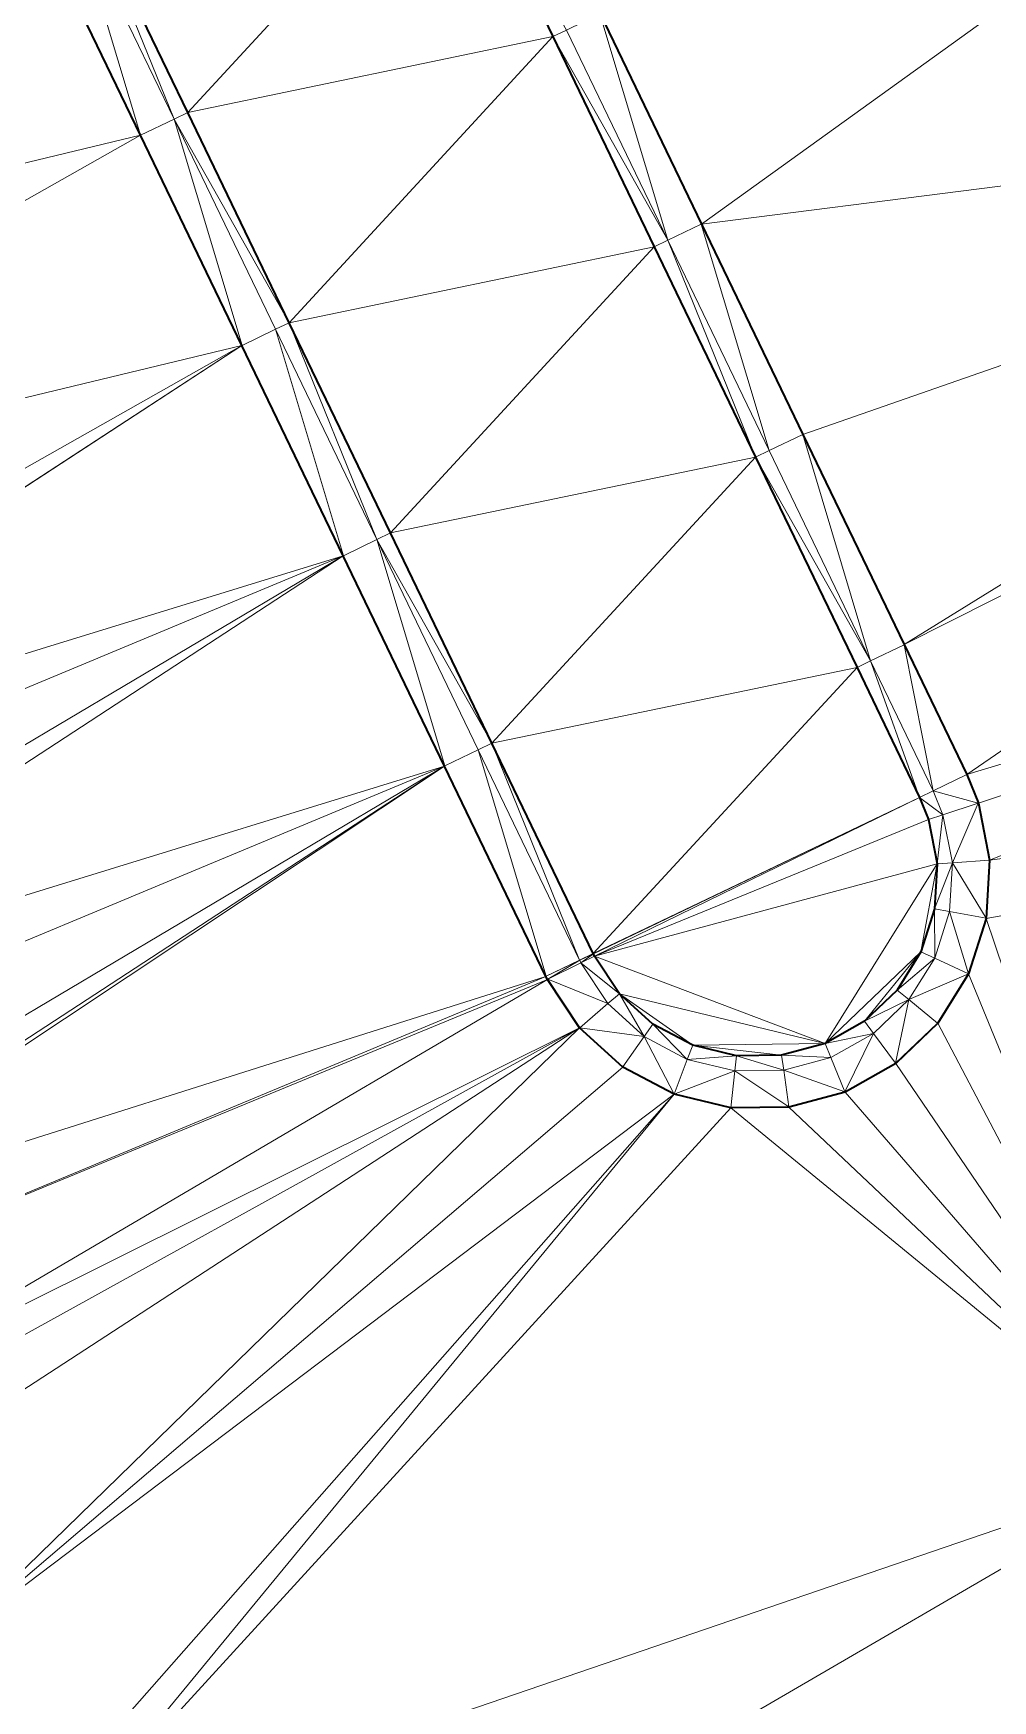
# Model space of a CAD drawing. Header units: metres. Extents: x 246428 to 246884, y 7418966 to 7419490.
# Drawn here: x 246608.32 to 246612.43, y 7419397.02 to 7419404.16 of the extents above; entities that cross this region are included whole.
import ezdxf

# ---------------------------------------------------------------- set-up
doc = ezdxf.new("R2010")
doc.units = ezdxf.units.M
doc.linetypes.add('blank name', pattern=[0])
doc.layers.add('_12D_UNMAPPED', color=7, linetype='Continuous')
for name, color, linetype, lineweight, true_color in [('KERB_BACK', 7, 'Continuous', 35, 0x5fd2ff), ('KERB_LINE', 7, 'Continuous', 18, 0xb9b9b9), ('KERB_LIP', 7, 'Continuous', 35, 0x5fd2ff), ('KERB_TOP', 7, 'Continuous', 18, 0xb9b9b9)]:
    doc.layers.add(name, color=color, linetype=linetype, lineweight=lineweight, true_color=true_color)

msp = doc.modelspace()

# ---------------------------------------------------------------- linework, layer by layer
at = {"layer": '_12D_UNMAPPED', "color": 3, "linetype": 'blank name', "lineweight": 0}
for points in [[(246522.2167, 7419399.8155, 31.4782), (246641.9327, 7419447.0129, 33.7632), (246641.9326, 7419447.0128, 33.7632)], [(246611.1832, 7419403.3442, 33.4742), (246610.7488, 7419404.2449, 33.4529), (246614.9323, 7419406.0425, 33.5971)], [(246615.9415, 7419403.9497, 33.6331), (246611.1832, 7419403.3442, 33.4742), (246614.9323, 7419406.0425, 33.5971)], [(246608.3448, 7419404.6253, 33.3532), (246604.8132, 7419403.7741, 33.2334), (246607.9104, 7419405.526, 33.3263)], [(246608.9819, 7419403.8224, 33.5301), (246608.5475, 7419404.7231, 33.5032), (246610.1117, 7419405.0479, 33.573)], [(246608.9819, 7419403.8224, 33.5301), (246610.1117, 7419405.0479, 33.573), (246610.5461, 7419404.1472, 33.6029)], [(246610.1117, 7419405.0479, 33.573), (246610.6047, 7419404.1754, 33.6029), (246610.5461, 7419404.1472, 33.6029)], [(246608.7801, 7419403.725, 33.4301), (246608.3457, 7419404.6257, 33.4032), (246608.4889, 7419404.6948, 33.5032)], [(246608.9234, 7419403.7941, 33.5301), (246608.4889, 7419404.6948, 33.5032), (246608.5475, 7419404.7231, 33.5032)], [(246608.9234, 7419403.7941, 33.5301), (246608.7801, 7419403.725, 33.4301), (246608.4889, 7419404.6948, 33.5032)], [(246608.9819, 7419403.8224, 33.5301), (246608.9234, 7419403.7941, 33.5301), (246608.5475, 7419404.7231, 33.5032)], [(246605.2475, 7419402.8734, 33.257), (246604.8132, 7419403.7741, 33.2334), (246608.3448, 7419404.6253, 33.3532)], [(246608.7792, 7419403.7246, 33.3801), (246605.2475, 7419402.8734, 33.257), (246608.3448, 7419404.6253, 33.3532)], [(246608.7801, 7419403.725, 33.4301), (246608.3448, 7419404.6253, 33.3532), (246608.3457, 7419404.6257, 33.4032)], [(246608.7792, 7419403.7246, 33.3801), (246608.3448, 7419404.6253, 33.3532), (246608.7801, 7419403.725, 33.4301)], [(246610.6047, 7419404.1754, 33.6029), (246611.0391, 7419403.2747, 33.6242), (246610.5461, 7419404.1472, 33.6029)], [(246610.6047, 7419404.1754, 33.6029), (246610.7479, 7419404.2445, 33.5029), (246611.0391, 7419403.2747, 33.6242)], [(246610.7479, 7419404.2445, 33.5029), (246610.7488, 7419404.2449, 33.4529), (246611.1823, 7419403.3438, 33.5242)], [(246610.7479, 7419404.2445, 33.5029), (246611.1823, 7419403.3438, 33.5242), (246611.0391, 7419403.2747, 33.6242)], [(246610.7488, 7419404.2449, 33.4529), (246611.1832, 7419403.3442, 33.4742), (246611.1823, 7419403.3438, 33.5242)], [(246609.4163, 7419402.9217, 33.5571), (246608.9819, 7419403.8224, 33.5301), (246610.5461, 7419404.1472, 33.6029)], [(246609.4163, 7419402.9217, 33.5571), (246610.5461, 7419404.1472, 33.6029), (246610.9806, 7419403.2465, 33.6242)], [(246610.5461, 7419404.1472, 33.6029), (246611.0391, 7419403.2747, 33.6242), (246610.9806, 7419403.2465, 33.6242)], [(246611.6177, 7419402.4435, 33.4897), (246611.1832, 7419403.3442, 33.4742), (246615.9415, 7419403.9497, 33.6331)], [(246612.0521, 7419401.5428, 33.4971), (246611.6177, 7419402.4435, 33.4897), (246615.9415, 7419403.9497, 33.6331)], [(246612.0521, 7419401.5428, 33.4971), (246615.9415, 7419403.9497, 33.6331), (246615.9416, 7419403.9496, 33.6331)], [(246612.0521, 7419401.5428, 33.4971), (246615.9416, 7419403.9496, 33.6331), (246616.1153, 7419403.5893, 33.6372)], [(246609.4163, 7419402.9217, 33.5571), (246608.9234, 7419403.7941, 33.5301), (246608.9819, 7419403.8224, 33.5301)], [(246609.2146, 7419402.8243, 33.4571), (246608.7801, 7419403.725, 33.4301), (246608.9234, 7419403.7941, 33.5301)], [(246609.3578, 7419402.8934, 33.5571), (246608.9234, 7419403.7941, 33.5301), (246609.4163, 7419402.9217, 33.5571)], [(246609.3578, 7419402.8934, 33.5571), (246609.2146, 7419402.8243, 33.4571), (246608.9234, 7419403.7941, 33.5301)], [(246605.6819, 7419401.9726, 33.2806), (246605.2475, 7419402.8734, 33.257), (246608.7792, 7419403.7246, 33.3801)], [(246609.2137, 7419402.8239, 33.4071), (246605.6819, 7419401.9726, 33.2806), (246608.7792, 7419403.7246, 33.3801)], [(246609.2146, 7419402.8243, 33.4571), (246608.7792, 7419403.7246, 33.3801), (246608.7801, 7419403.725, 33.4301)], [(246609.2137, 7419402.8239, 33.4071), (246608.7792, 7419403.7246, 33.3801), (246609.2146, 7419402.8243, 33.4571)], [(246612.3206, 7419400.9863, 33.5014), (246612.0521, 7419401.5428, 33.4971), (246616.1153, 7419403.5893, 33.6372)], [(246612.3206, 7419400.9863, 33.5014), (246616.1153, 7419403.5893, 33.6372), (246616.7285, 7419402.3179, 33.6476)], [(246611.0391, 7419403.2747, 33.6242), (246611.1823, 7419403.3438, 33.5242), (246611.4736, 7419402.374, 33.6397)], [(246611.1823, 7419403.3438, 33.5242), (246611.1832, 7419403.3442, 33.4742), (246611.6168, 7419402.4431, 33.5397)], [(246611.1823, 7419403.3438, 33.5242), (246611.6168, 7419402.4431, 33.5397), (246611.4736, 7419402.374, 33.6397)], [(246611.1832, 7419403.3442, 33.4742), (246611.6177, 7419402.4435, 33.4897), (246611.6168, 7419402.4431, 33.5397)], [(246609.8508, 7419402.021, 33.5744), (246609.4163, 7419402.9217, 33.5571), (246610.9806, 7419403.2465, 33.6242)], [(246609.8508, 7419402.021, 33.5744), (246610.9806, 7419403.2465, 33.6242), (246611.415, 7419402.3458, 33.6397)], [(246610.9806, 7419403.2465, 33.6242), (246611.0391, 7419403.2747, 33.6242), (246611.415, 7419402.3458, 33.6397)], [(246611.0391, 7419403.2747, 33.6242), (246611.4736, 7419402.374, 33.6397), (246611.415, 7419402.3458, 33.6397)], [(246609.649, 7419401.9236, 33.4744), (246609.2146, 7419402.8243, 33.4571), (246609.3578, 7419402.8934, 33.5571)], [(246609.7922, 7419401.9927, 33.5744), (246609.3578, 7419402.8934, 33.5571), (246609.4163, 7419402.9217, 33.5571)], [(246609.7922, 7419401.9927, 33.5744), (246609.649, 7419401.9236, 33.4744), (246609.3578, 7419402.8934, 33.5571)], [(246609.8508, 7419402.021, 33.5744), (246609.7922, 7419401.9927, 33.5744), (246609.4163, 7419402.9217, 33.5571)], [(246606.1163, 7419401.0719, 33.3042), (246605.6819, 7419401.9726, 33.2806), (246609.2137, 7419402.8239, 33.4071)], [(246606.2141, 7419400.8691, 33.3095), (246606.1163, 7419401.0719, 33.3042), (246609.2137, 7419402.8239, 33.4071)], [(246606.2142, 7419400.8689, 33.3106), (246606.2141, 7419400.869, 33.3095), (246609.2137, 7419402.8239, 33.4071)], [(246606.2141, 7419400.869, 33.3095), (246606.2141, 7419400.8691, 33.3095), (246609.2137, 7419402.8239, 33.4071)], [(246606.2153, 7419400.8666, 33.3106), (246606.2142, 7419400.8689, 33.3106), (246609.2137, 7419402.8239, 33.4071)], [(246609.6481, 7419401.9232, 33.4244), (246606.2153, 7419400.8666, 33.3106), (246609.2137, 7419402.8239, 33.4071)], [(246609.649, 7419401.9236, 33.4744), (246609.2137, 7419402.8239, 33.4071), (246609.2146, 7419402.8243, 33.4571)], [(246609.6481, 7419401.9232, 33.4244), (246609.2137, 7419402.8239, 33.4071), (246609.649, 7419401.9236, 33.4744)], [(246611.4736, 7419402.374, 33.6397), (246611.6168, 7419402.4431, 33.5397), (246611.908, 7419401.4733, 33.6471)], [(246611.6168, 7419402.4431, 33.5397), (246611.6177, 7419402.4435, 33.4897), (246612.0512, 7419401.5424, 33.5471)], [(246611.6168, 7419402.4431, 33.5397), (246612.0512, 7419401.5424, 33.5471), (246611.908, 7419401.4733, 33.6471)], [(246611.6177, 7419402.4435, 33.4897), (246612.0521, 7419401.5428, 33.4971), (246612.0512, 7419401.5424, 33.5471)], [(246610.2852, 7419401.1202, 33.5831), (246609.8508, 7419402.021, 33.5744), (246611.415, 7419402.3458, 33.6397)], [(246610.2852, 7419401.1202, 33.5831), (246611.415, 7419402.3458, 33.6397), (246611.8495, 7419401.4451, 33.6471)], [(246611.4736, 7419402.374, 33.6397), (246611.908, 7419401.4733, 33.6471), (246611.415, 7419402.3458, 33.6397)], [(246611.415, 7419402.3458, 33.6397), (246611.908, 7419401.4733, 33.6471), (246611.8495, 7419401.4451, 33.6471)], [(246612.3699, 7419400.8639, 33.5016), (246612.3206, 7419400.9863, 33.5014), (246616.7285, 7419402.3179, 33.6476)], [(246612.4176, 7419400.6191, 33.502), (246612.3699, 7419400.8639, 33.5016), (246616.7285, 7419402.3179, 33.6476)], [(246612.4176, 7419400.6191, 33.502), (246616.7285, 7419402.3179, 33.6476), (246617.2447, 7419401.2475, 33.6536)], [(246610.0835, 7419401.0229, 33.4831), (246609.649, 7419401.9236, 33.4744), (246609.7922, 7419401.9927, 33.5744)], [(246610.2852, 7419401.1202, 33.5831), (246609.7922, 7419401.9927, 33.5744), (246609.8508, 7419402.021, 33.5744)], [(246610.2267, 7419401.092, 33.5831), (246609.7922, 7419401.9927, 33.5744), (246610.2852, 7419401.1202, 33.5831)], [(246610.2267, 7419401.092, 33.5831), (246610.0835, 7419401.0229, 33.4831), (246609.7922, 7419401.9927, 33.5744)], [(246606.3658, 7419400.5545, 33.3159), (246606.2153, 7419400.8666, 33.3106), (246609.6481, 7419401.9232, 33.4244)], [(246606.583, 7419400.1041, 33.3229), (246606.3658, 7419400.5545, 33.3159), (246609.6481, 7419401.9232, 33.4244)], [(246606.6496, 7419399.9659, 33.3247), (246606.583, 7419400.1041, 33.3229), (246609.6481, 7419401.9232, 33.4244)], [(246610.0826, 7419401.0225, 33.4331), (246606.6496, 7419399.9659, 33.3247), (246609.6481, 7419401.9232, 33.4244)], [(246610.0835, 7419401.0229, 33.4831), (246609.6481, 7419401.9232, 33.4244), (246609.649, 7419401.9236, 33.4744)], [(246610.0826, 7419401.0225, 33.4331), (246609.6481, 7419401.9232, 33.4244), (246610.0835, 7419401.0229, 33.4831)], [(246611.908, 7419401.4733, 33.6471), (246612.0512, 7419401.5424, 33.5471), (246612.1765, 7419400.9167, 33.6514)], [(246612.0512, 7419401.5424, 33.5471), (246612.0521, 7419401.5428, 33.4971), (246612.3197, 7419400.9858, 33.5514)], [(246612.0512, 7419401.5424, 33.5471), (246612.3197, 7419400.9858, 33.5514), (246612.1765, 7419400.9167, 33.6514)], [(246612.0521, 7419401.5428, 33.4971), (246612.3206, 7419400.9863, 33.5014), (246612.3197, 7419400.9858, 33.5514)], [(246611.8495, 7419401.4451, 33.6471), (246611.908, 7419401.4733, 33.6471), (246612.1179, 7419400.8885, 33.6514)], [(246611.908, 7419401.4733, 33.6471), (246612.1765, 7419400.9167, 33.6514), (246612.1179, 7419400.8885, 33.6514)], [(246610.7197, 7419400.2195, 33.5902), (246610.2852, 7419401.1202, 33.5831), (246611.8495, 7419401.4451, 33.6471)], [(246610.7197, 7419400.2195, 33.5902), (246611.8495, 7419401.4451, 33.6471), (246612.1179, 7419400.8885, 33.6514)], [(246612.4032, 7419400.3702, 33.499), (246612.4176, 7419400.6191, 33.502), (246617.2447, 7419401.2475, 33.6536)], [(246612.4032, 7419400.3702, 33.499), (246617.2447, 7419401.2475, 33.6536), (246617.2447, 7419401.2474, 33.6536)], [(246612.4032, 7419400.3702, 33.499), (246617.2447, 7419401.2474, 33.6536), (246613.1995, 7419398.0099, 33.5079)], [(246610.6611, 7419400.1913, 33.5902), (246610.2267, 7419401.092, 33.5831), (246610.2852, 7419401.1202, 33.5831)], [(246610.7197, 7419400.2195, 33.5902), (246610.6611, 7419400.1913, 33.5902), (246610.2852, 7419401.1202, 33.5831)], [(246610.5179, 7419400.1222, 33.4902), (246610.0835, 7419401.0229, 33.4831), (246610.2267, 7419401.092, 33.5831)], [(246610.6611, 7419400.1913, 33.5902), (246610.5179, 7419400.1222, 33.4902), (246610.2267, 7419401.092, 33.5831)], [(246606.8002, 7419399.6538, 33.329), (246606.6496, 7419399.9659, 33.3247), (246610.0826, 7419401.0225, 33.4331)], [(246607.0174, 7419399.2034, 33.3342), (246606.8002, 7419399.6538, 33.329), (246610.0826, 7419401.0225, 33.4331)], [(246607.084, 7419399.0652, 33.3357), (246607.0174, 7419399.2034, 33.3342), (246610.0826, 7419401.0225, 33.4331)], [(246607.0967, 7419399.039, 33.3359), (246607.084, 7419399.0652, 33.3357), (246610.0826, 7419401.0225, 33.4331)], [(246610.517, 7419400.1218, 33.4402), (246607.0967, 7419399.039, 33.3359), (246610.0826, 7419401.0225, 33.4331)], [(246610.5179, 7419400.1222, 33.4902), (246610.0826, 7419401.0225, 33.4331), (246610.0835, 7419401.0229, 33.4831)], [(246610.517, 7419400.1218, 33.4402), (246610.0826, 7419401.0225, 33.4331), (246610.5179, 7419400.1222, 33.4902)], [(246612.3197, 7419400.9858, 33.5514), (246612.369, 7419400.8636, 33.5516), (246612.1765, 7419400.9167, 33.6514)], [(246612.3206, 7419400.9863, 33.5014), (246612.3699, 7419400.8639, 33.5016), (246612.3197, 7419400.9858, 33.5514)], [(246612.3197, 7419400.9858, 33.5514), (246612.3699, 7419400.8639, 33.5016), (246612.369, 7419400.8636, 33.5516)], [(246612.1765, 7419400.9167, 33.6514), (246612.2179, 7419400.8139, 33.6516), (246612.1179, 7419400.8885, 33.6514)], [(246612.1765, 7419400.9167, 33.6514), (246612.369, 7419400.8636, 33.5516), (246612.2179, 7419400.8139, 33.6516)], [(246610.7197, 7419400.2195, 33.5902), (246612.1179, 7419400.8885, 33.6514), (246610.7201, 7419400.2185, 33.5903)], [(246612.1179, 7419400.8885, 33.6514), (246610.725, 7419400.2084, 33.5905), (246610.7201, 7419400.2185, 33.5903)], [(246612.1179, 7419400.8885, 33.6514), (246612.1562, 7419400.7937, 33.6516), (246610.725, 7419400.2084, 33.5905)], [(246612.1179, 7419400.8885, 33.6514), (246612.2179, 7419400.8139, 33.6516), (246612.1562, 7419400.7937, 33.6516)], [(246612.2179, 7419400.8139, 33.6516), (246612.369, 7419400.8636, 33.5516), (246612.258, 7419400.6083, 33.652)], [(246612.369, 7419400.8636, 33.5516), (246612.4166, 7419400.619, 33.552), (246612.258, 7419400.6083, 33.652)], [(246612.369, 7419400.8636, 33.5516), (246612.3699, 7419400.8639, 33.5016), (246612.4166, 7419400.619, 33.552)], [(246612.3699, 7419400.8639, 33.5016), (246612.4176, 7419400.6191, 33.502), (246612.4166, 7419400.619, 33.552)], [(246612.1562, 7419400.7937, 33.6516), (246612.1931, 7419400.604, 33.652), (246610.725, 7419400.2084, 33.5905)], [(246612.1562, 7419400.7937, 33.6516), (246612.2179, 7419400.8139, 33.6516), (246612.1931, 7419400.604, 33.652)], [(246612.2179, 7419400.8139, 33.6516), (246612.258, 7419400.6083, 33.652), (246612.1931, 7419400.604, 33.652)], [(246612.1931, 7419400.604, 33.652), (246611.7132, 7419399.8344, 33.6263), (246610.725, 7419400.2084, 33.5905)], [(246612.1931, 7419400.604, 33.652), (246612.1235, 7419400.2269, 33.6461), (246611.7132, 7419399.8344, 33.6263)], [(246612.1931, 7419400.604, 33.652), (246612.182, 7419400.411, 33.649), (246612.1235, 7419400.2269, 33.6461)], [(246612.1931, 7419400.604, 33.652), (246612.258, 7419400.6083, 33.652), (246612.182, 7419400.411, 33.649)], [(246612.258, 7419400.6083, 33.652), (246612.2459, 7419400.3992, 33.649), (246612.182, 7419400.411, 33.649)], [(246612.258, 7419400.6083, 33.652), (246612.4023, 7419400.3704, 33.549), (246612.2459, 7419400.3992, 33.649)], [(246612.4166, 7419400.619, 33.552), (246612.4023, 7419400.3704, 33.549), (246612.258, 7419400.6083, 33.652)], [(246612.4166, 7419400.619, 33.552), (246612.4032, 7419400.3702, 33.499), (246612.4023, 7419400.3704, 33.549)], [(246612.4176, 7419400.6191, 33.502), (246612.4032, 7419400.3702, 33.499), (246612.4166, 7419400.619, 33.552)], [(246612.182, 7419400.411, 33.649), (246612.1825, 7419400.1996, 33.6461), (246612.1235, 7419400.2269, 33.6461)], [(246612.2459, 7419400.3992, 33.649), (246612.1825, 7419400.1996, 33.6461), (246612.182, 7419400.411, 33.649)], [(246612.2459, 7419400.3992, 33.649), (246612.3268, 7419400.133, 33.5461), (246612.1825, 7419400.1996, 33.6461)], [(246612.4023, 7419400.3704, 33.549), (246612.3268, 7419400.133, 33.5461), (246612.2459, 7419400.3992, 33.649)], [(246612.4023, 7419400.3704, 33.549), (246612.3277, 7419400.1325, 33.4961), (246612.3268, 7419400.133, 33.5461)], [(246612.4032, 7419400.3702, 33.499), (246612.3277, 7419400.1325, 33.4961), (246612.4023, 7419400.3704, 33.549)], [(246612.3277, 7419400.1325, 33.4961), (246612.4032, 7419400.3702, 33.499), (246613.1995, 7419398.0099, 33.5079)], [(246610.5179, 7419400.1222, 33.4902), (246610.6611, 7419400.1913, 33.5902), (246610.6615, 7419400.1906, 33.5903)], [(246610.6615, 7419400.1905, 33.5903), (246610.5179, 7419400.1221, 33.4903), (246610.6615, 7419400.1906, 33.5903)], [(246610.5179, 7419400.1221, 33.4903), (246610.5179, 7419400.1222, 33.4903), (246610.6615, 7419400.1906, 33.5903)], [(246610.5179, 7419400.1222, 33.4903), (246610.5179, 7419400.1222, 33.4902), (246610.6615, 7419400.1906, 33.5903)], [(246610.5242, 7419400.1092, 33.4905), (246610.5179, 7419400.1221, 33.4903), (246610.6615, 7419400.1905, 33.5903)], [(246610.6668, 7419400.1796, 33.5905), (246610.5242, 7419400.1092, 33.4905), (246610.6615, 7419400.1905, 33.5903)], [(246610.7823, 7419400.0049, 33.5933), (246610.5242, 7419400.1092, 33.4905), (246610.6668, 7419400.1796, 33.5905)], [(246610.6611, 7419400.1913, 33.5902), (246610.7197, 7419400.2195, 33.5902), (246610.7201, 7419400.2185, 33.5903)], [(246610.6615, 7419400.1906, 33.5903), (246610.6611, 7419400.1913, 33.5902), (246610.7201, 7419400.2185, 33.5903)], [(246610.7202, 7419400.2185, 33.5903), (246610.6615, 7419400.1905, 33.5903), (246610.7201, 7419400.2185, 33.5903)], [(246610.6615, 7419400.1905, 33.5903), (246610.6615, 7419400.1906, 33.5903), (246610.7201, 7419400.2185, 33.5903)], [(246610.6668, 7419400.1796, 33.5905), (246610.6615, 7419400.1905, 33.5903), (246610.7202, 7419400.2185, 33.5903)], [(246610.725, 7419400.2084, 33.5905), (246610.6668, 7419400.1796, 33.5905), (246610.7202, 7419400.2185, 33.5903)], [(246610.8316, 7419400.0472, 33.5933), (246610.6668, 7419400.1796, 33.5905), (246610.725, 7419400.2084, 33.5905)], [(246610.7823, 7419400.0049, 33.5933), (246610.6668, 7419400.1796, 33.5905), (246610.8316, 7419400.0472, 33.5933)], [(246610.725, 7419400.2084, 33.5905), (246610.7202, 7419400.2185, 33.5903), (246610.7201, 7419400.2185, 33.5903)], [(246611.7132, 7419399.8344, 33.6263), (246610.8316, 7419400.0472, 33.5933), (246610.725, 7419400.2084, 33.5905)], [(246612.1235, 7419400.2269, 33.6461), (246611.8816, 7419399.9293, 33.6339), (246611.7132, 7419399.8344, 33.6263)], [(246612.1235, 7419400.2269, 33.6461), (246612.0212, 7419400.0629, 33.64), (246611.8816, 7419399.9293, 33.6339)], [(246612.1235, 7419400.2269, 33.6461), (246612.1825, 7419400.1996, 33.6461), (246612.0212, 7419400.0629, 33.64)], [(246612.1825, 7419400.1996, 33.6461), (246612.0716, 7419400.0219, 33.64), (246612.0212, 7419400.0629, 33.64)], [(246612.1825, 7419400.1996, 33.6461), (246612.3268, 7419400.133, 33.5461), (246612.0716, 7419400.0219, 33.64)], [(246607.2345, 7419398.753, 33.3387), (246607.0967, 7419399.039, 33.3359), (246610.517, 7419400.1218, 33.4402)], [(246607.2345, 7419398.753, 33.3387), (246610.517, 7419400.1218, 33.4402), (246610.517, 7419400.1217, 33.4403)], [(246610.5233, 7419400.1087, 33.4405), (246607.2345, 7419398.753, 33.3387), (246610.517, 7419400.1217, 33.4403)], [(246607.4517, 7419398.3027, 33.3423), (246607.2345, 7419398.753, 33.3387), (246610.5233, 7419400.1087, 33.4405)], [(246610.6608, 7419399.9007, 33.4433), (246607.4517, 7419398.3027, 33.3423), (246610.5233, 7419400.1087, 33.4405)], [(246610.5179, 7419400.1221, 33.4903), (246610.517, 7419400.1217, 33.4403), (246610.5179, 7419400.1222, 33.4903)], [(246610.517, 7419400.1217, 33.4403), (246610.517, 7419400.1218, 33.4402), (246610.5179, 7419400.1222, 33.4903)], [(246610.517, 7419400.1218, 33.4402), (246610.5179, 7419400.1222, 33.4902), (246610.5179, 7419400.1222, 33.4903)], [(246610.5242, 7419400.1092, 33.4905), (246610.517, 7419400.1217, 33.4403), (246610.5179, 7419400.1221, 33.4903)], [(246610.5233, 7419400.1087, 33.4405), (246610.517, 7419400.1217, 33.4403), (246610.5242, 7419400.1092, 33.4905)], [(246610.6616, 7419399.9014, 33.4933), (246610.5233, 7419400.1087, 33.4405), (246610.5242, 7419400.1092, 33.4905)], [(246610.6608, 7419399.9007, 33.4433), (246610.5233, 7419400.1087, 33.4405), (246610.6616, 7419399.9014, 33.4933)], [(246610.6616, 7419399.9014, 33.4933), (246610.5242, 7419400.1092, 33.4905), (246610.7823, 7419400.0049, 33.5933)], [(246612.3268, 7419400.133, 33.5461), (246612.195, 7419399.9216, 33.54), (246612.0716, 7419400.0219, 33.64)], [(246612.3268, 7419400.133, 33.5461), (246612.3277, 7419400.1325, 33.4961), (246612.195, 7419399.9216, 33.54)], [(246612.3277, 7419400.1325, 33.4961), (246612.1958, 7419399.921, 33.49), (246612.195, 7419399.9216, 33.54)], [(246612.1958, 7419399.921, 33.49), (246612.3277, 7419400.1325, 33.4961), (246613.1995, 7419398.0099, 33.5079)], [(246610.9374, 7419399.8641, 33.5986), (246610.7823, 7419400.0049, 33.5933), (246610.8316, 7419400.0472, 33.5933)], [(246611.1455, 7419399.827, 33.6039), (246610.9747, 7419399.9174, 33.5986), (246610.8316, 7419400.0472, 33.5933)], [(246611.7132, 7419399.8344, 33.6263), (246611.1455, 7419399.827, 33.6039), (246610.8316, 7419400.0472, 33.5933)], [(246610.9747, 7419399.9174, 33.5986), (246610.9374, 7419399.8641, 33.5986), (246610.8316, 7419400.0472, 33.5933)], [(246612.0212, 7419400.0629, 33.64), (246612.0716, 7419400.0219, 33.64), (246611.8816, 7419399.9293, 33.6339)], [(246610.9374, 7419399.8641, 33.5986), (246610.6616, 7419399.9014, 33.4933), (246610.7823, 7419400.0049, 33.5933)], [(246612.0716, 7419400.0219, 33.64), (246611.9203, 7419399.8771, 33.6339), (246611.8816, 7419399.9293, 33.6339)], [(246612.0716, 7419400.0219, 33.64), (246612.015, 7419399.7494, 33.5339), (246611.9203, 7419399.8771, 33.6339)], [(246612.195, 7419399.9216, 33.54), (246612.015, 7419399.7494, 33.5339), (246612.0716, 7419400.0219, 33.64)], [(246607.5184, 7419398.1644, 33.3431), (246607.4517, 7419398.3027, 33.3423), (246610.6608, 7419399.9007, 33.4433)], [(246607.6311, 7419397.9307, 33.3446), (246607.5184, 7419398.1644, 33.3431), (246610.6608, 7419399.9007, 33.4433)], [(246607.9528, 7419397.2637, 33.3483), (246607.6311, 7419397.9307, 33.3446), (246610.6608, 7419399.9007, 33.4433)], [(246610.8455, 7419399.7332, 33.4486), (246607.9528, 7419397.2637, 33.3483), (246610.6608, 7419399.9007, 33.4433)], [(246610.8455, 7419399.7332, 33.4486), (246610.6608, 7419399.9007, 33.4433), (246610.6616, 7419399.9014, 33.4933)], [(246610.8461, 7419399.734, 33.4986), (246610.8455, 7419399.7332, 33.4486), (246610.6616, 7419399.9014, 33.4933)], [(246610.8461, 7419399.734, 33.4986), (246610.6616, 7419399.9014, 33.4933), (246610.9374, 7419399.8641, 33.5986)], [(246611.1225, 7419399.7662, 33.6039), (246610.9374, 7419399.8641, 33.5986), (246610.9747, 7419399.9174, 33.5986)], [(246611.1455, 7419399.827, 33.6039), (246611.1225, 7419399.7662, 33.6039), (246610.9747, 7419399.9174, 33.5986)], [(246611.8816, 7419399.9293, 33.6339), (246611.9203, 7419399.8771, 33.6339), (246611.7132, 7419399.8344, 33.6263)], [(246612.195, 7419399.9216, 33.54), (246612.0156, 7419399.7486, 33.4839), (246612.015, 7419399.7494, 33.5339)], [(246612.1958, 7419399.921, 33.49), (246612.0156, 7419399.7486, 33.4839), (246612.195, 7419399.9216, 33.54)], [(246612.0156, 7419399.7486, 33.4839), (246612.1958, 7419399.921, 33.49), (246613.1995, 7419398.0099, 33.5079)], [(246611.0662, 7419399.6175, 33.5039), (246610.8461, 7419399.734, 33.4986), (246610.9374, 7419399.8641, 33.5986)], [(246611.1225, 7419399.7662, 33.6039), (246611.0662, 7419399.6175, 33.5039), (246610.9374, 7419399.8641, 33.5986)], [(246611.3334, 7419399.7816, 33.6112), (246611.1225, 7419399.7662, 33.6039), (246611.1455, 7419399.827, 33.6039)], [(246611.7132, 7419399.8344, 33.6263), (246611.5266, 7419399.7842, 33.6186), (246611.1455, 7419399.827, 33.6039)], [(246611.5266, 7419399.7842, 33.6186), (246611.3334, 7419399.7816, 33.6112), (246611.1455, 7419399.827, 33.6039)], [(246611.7132, 7419399.8344, 33.6263), (246611.7378, 7419399.7743, 33.6263), (246611.5266, 7419399.7842, 33.6186)], [(246611.9203, 7419399.8771, 33.6339), (246611.7378, 7419399.7743, 33.6263), (246611.7132, 7419399.8344, 33.6263)], [(246611.9203, 7419399.8771, 33.6339), (246611.798, 7419399.6271, 33.5263), (246611.7378, 7419399.7743, 33.6263)], [(246612.015, 7419399.7494, 33.5339), (246611.798, 7419399.6271, 33.5263), (246611.9203, 7419399.8771, 33.6339)], [(246611.3261, 7419399.717, 33.6112), (246611.0662, 7419399.6175, 33.5039), (246611.1225, 7419399.7662, 33.6039)], [(246611.3261, 7419399.717, 33.6112), (246611.1225, 7419399.7662, 33.6039), (246611.3334, 7419399.7816, 33.6112)], [(246611.5356, 7419399.7198, 33.6186), (246611.3261, 7419399.717, 33.6112), (246611.3334, 7419399.7816, 33.6112)], [(246611.5266, 7419399.7842, 33.6186), (246611.5356, 7419399.7198, 33.6186), (246611.3334, 7419399.7816, 33.6112)], [(246611.7378, 7419399.7743, 33.6263), (246611.5356, 7419399.7198, 33.6186), (246611.5266, 7419399.7842, 33.6186)], [(246611.7378, 7419399.7743, 33.6263), (246611.798, 7419399.6271, 33.5263), (246611.5356, 7419399.7198, 33.6186)], [(246612.015, 7419399.7494, 33.5339), (246612.0156, 7419399.7486, 33.4839), (246611.798, 7419399.6271, 33.5263)], [(246612.0156, 7419399.7486, 33.4839), (246611.7984, 7419399.6262, 33.4763), (246611.798, 7419399.6271, 33.5263)], [(246611.7984, 7419399.6262, 33.4763), (246612.0156, 7419399.7486, 33.4839), (246613.1995, 7419398.0099, 33.5079)], [(246611.0659, 7419399.6165, 33.4539), (246607.9528, 7419397.2637, 33.3483), (246610.8455, 7419399.7332, 33.4486)], [(246611.0659, 7419399.6165, 33.4539), (246610.8455, 7419399.7332, 33.4486), (246610.8461, 7419399.734, 33.4986)], [(246611.0662, 7419399.6175, 33.5039), (246611.0659, 7419399.6165, 33.4539), (246610.8461, 7419399.734, 33.4986)], [(246611.3084, 7419399.559, 33.5112), (246611.0662, 7419399.6175, 33.5039), (246611.3261, 7419399.717, 33.6112)], [(246611.5575, 7419399.5623, 33.5186), (246611.3084, 7419399.559, 33.5112), (246611.3261, 7419399.717, 33.6112)], [(246611.5356, 7419399.7198, 33.6186), (246611.5575, 7419399.5623, 33.5186), (246611.3261, 7419399.717, 33.6112)], [(246611.798, 7419399.6271, 33.5263), (246611.5575, 7419399.5623, 33.5186), (246611.5356, 7419399.7198, 33.6186)], [(246608.3205, 7419396.5012, 33.3526), (246607.9528, 7419397.2637, 33.3483), (246611.0659, 7419399.6165, 33.4539)], [(246608.3872, 7419396.363, 33.3533), (246608.3205, 7419396.5011, 33.3526), (246611.0659, 7419399.6165, 33.4539)], [(246608.3205, 7419396.5011, 33.3526), (246608.3205, 7419396.5012, 33.3526), (246611.0659, 7419399.6165, 33.4539)], [(246611.3083, 7419399.558, 33.4612), (246608.3872, 7419396.363, 33.3533), (246611.0659, 7419399.6165, 33.4539)], [(246611.3083, 7419399.558, 33.4612), (246611.0659, 7419399.6165, 33.4539), (246611.0662, 7419399.6175, 33.5039)], [(246611.3084, 7419399.559, 33.5112), (246611.3083, 7419399.558, 33.4612), (246611.0662, 7419399.6175, 33.5039)], [(246611.798, 7419399.6271, 33.5263), (246611.7984, 7419399.6262, 33.4763), (246611.5575, 7419399.5623, 33.5186)], [(246611.7984, 7419399.6262, 33.4763), (246611.5576, 7419399.5613, 33.4686), (246611.5575, 7419399.5623, 33.5186)], [(246611.5576, 7419399.5613, 33.4686), (246611.7984, 7419399.6262, 33.4763), (246613.1995, 7419398.0099, 33.5079)], [(246608.3872, 7419396.363, 33.3533), (246611.3083, 7419399.558, 33.4612), (246613.1995, 7419398.0099, 33.5079)], [(246611.5576, 7419399.5613, 33.4686), (246611.3083, 7419399.558, 33.4612), (246611.3084, 7419399.559, 33.5112)], [(246611.3083, 7419399.558, 33.4612), (246611.5576, 7419399.5613, 33.4686), (246613.1995, 7419398.0099, 33.5079)], [(246611.5575, 7419399.5623, 33.5186), (246611.5576, 7419399.5613, 33.4686), (246611.3084, 7419399.559, 33.5112)], [(246608.8215, 7419395.4622, 33.3583), (246608.3872, 7419396.363, 33.3533), (246613.1995, 7419398.0099, 33.5079)], [(246608.8215, 7419395.4622, 33.3583), (246613.1995, 7419398.0099, 33.5079), (246613.7385, 7419396.8921, 33.5141)]]:
    msp.add_3dface(points, dxfattribs=at)
at = {"layer": 'KERB_BACK'}
for points in [[(246610.7197, 7419400.2195, 33.5902), (246610.2852, 7419401.1202, 33.5831), (246609.8508, 7419402.021, 33.5744), (246609.4163, 7419402.9217, 33.5571), (246608.9819, 7419403.8224, 33.5301), (246608.5475, 7419404.7231, 33.5032), (246608.113, 7419405.6238, 33.4763), (246607.6786, 7419406.5245, 33.4505), (246607.2441, 7419407.4252, 33.4178), (246607.1392, 7419407.6427, 33.41), (246607.1392, 7419407.6428, 33.41), (246606.8097, 7419408.3259, 33.2716), (246606.7048, 7419408.5434, 33.2275), (246606.7047, 7419408.5435, 33.2275), (246606.3753, 7419409.2266, 33.2027), (246605.9408, 7419410.1273, 33.1642), (246605.5064, 7419411.028, 33.1257), (246605.4015, 7419411.2455, 33.1164), (246605.4014, 7419411.2456, 33.1164), (246605.0719, 7419411.9287, 33.2009), (246604.967, 7419412.1462, 33.2279)], [(246610.1117, 7419405.0479, 33.573), (246610.5461, 7419404.1472, 33.6029), (246610.9806, 7419403.2465, 33.6242), (246611.415, 7419402.3458, 33.6397), (246611.8495, 7419401.4451, 33.6471), (246612.1179, 7419400.8885, 33.6514), (246612.1562, 7419400.7937, 33.6516), (246612.1931, 7419400.604, 33.652), (246612.182, 7419400.411, 33.649), (246612.1235, 7419400.2269, 33.6461), (246612.0212, 7419400.0629, 33.64), (246611.8816, 7419399.9293, 33.6339), (246611.7132, 7419399.8344, 33.6263), (246611.5266, 7419399.7842, 33.6186), (246611.3334, 7419399.7816, 33.6112), (246611.1455, 7419399.827, 33.6039), (246610.9747, 7419399.9174, 33.5986), (246610.8316, 7419400.0472, 33.5933), (246610.725, 7419400.2084, 33.5905), (246610.7202, 7419400.2185, 33.5903), (246610.7201, 7419400.2185, 33.5903)]]:
    msp.add_polyline3d(points, dxfattribs=at)
at = {"layer": 'KERB_LINE'}
for points in [[(246610.5179, 7419400.1222, 33.4902), (246610.0835, 7419401.0229, 33.4831), (246609.649, 7419401.9236, 33.4744), (246609.2146, 7419402.8243, 33.4571), (246608.7801, 7419403.725, 33.4301), (246608.3457, 7419404.6257, 33.4032), (246607.9113, 7419405.5264, 33.3763), (246607.4768, 7419406.4271, 33.3505), (246607.0424, 7419407.3278, 33.3178), (246606.9375, 7419407.5454, 33.31), (246606.9374, 7419407.5455, 33.31), (246606.6079, 7419408.2285, 33.2475), (246606.503, 7419408.4461, 33.2275), (246606.503, 7419408.4462, 33.2275), (246606.1735, 7419409.1292, 33.2027), (246605.7391, 7419410.0299, 33.1642), (246605.3046, 7419410.9306, 33.1257), (246605.1997, 7419411.1482, 33.1164), (246605.1997, 7419411.1483, 33.1164), (246604.8702, 7419411.8313, 33.1251), (246604.7653, 7419412.0489, 33.1279)], [(246610.7479, 7419404.2445, 33.5029), (246611.1823, 7419403.3438, 33.5242), (246611.6168, 7419402.4431, 33.5397), (246612.0512, 7419401.5424, 33.5471), (246612.3197, 7419400.9858, 33.5514), (246612.369, 7419400.8636, 33.5516), (246612.4166, 7419400.619, 33.552), (246612.4023, 7419400.3704, 33.549), (246612.3268, 7419400.133, 33.5461), (246612.195, 7419399.9216, 33.54), (246612.015, 7419399.7494, 33.5339), (246611.798, 7419399.6271, 33.5263), (246611.5575, 7419399.5623, 33.5186), (246611.3084, 7419399.559, 33.5112), (246611.0662, 7419399.6175, 33.5039), (246610.8461, 7419399.734, 33.4986), (246610.6616, 7419399.9014, 33.4933), (246610.5242, 7419400.1092, 33.4905), (246610.5179, 7419400.1221, 33.4903), (246610.5179, 7419400.1222, 33.4903)]]:
    msp.add_polyline3d(points, dxfattribs=at)
at = {"layer": 'KERB_LIP'}
for points in [[(246610.517, 7419400.1218, 33.4402), (246610.0826, 7419401.0225, 33.4331), (246609.6481, 7419401.9232, 33.4244), (246609.2137, 7419402.8239, 33.4071), (246608.7792, 7419403.7246, 33.3801), (246608.3448, 7419404.6253, 33.3532), (246607.9104, 7419405.526, 33.3263), (246607.4759, 7419406.4267, 33.3005), (246607.0415, 7419407.3274, 33.2678), (246606.9366, 7419407.5449, 33.26), (246606.9365, 7419407.545, 33.26), (246606.607, 7419408.2281, 33.2354), (246606.5021, 7419408.4456, 33.2275), (246606.5021, 7419408.4457, 33.2275), (246606.1726, 7419409.1288, 33.2027), (246605.7382, 7419410.0295, 33.1642), (246605.3037, 7419410.9302, 33.1257), (246605.1988, 7419411.1477, 33.1164), (246605.1988, 7419411.1478, 33.1164), (246604.8693, 7419411.8309, 33.0872), (246604.7644, 7419412.0484, 33.0779)], [(246610.7488, 7419404.2449, 33.4529), (246611.1832, 7419403.3442, 33.4742), (246611.6177, 7419402.4435, 33.4897), (246612.0521, 7419401.5428, 33.4971), (246612.3206, 7419400.9863, 33.5014), (246612.3699, 7419400.8639, 33.5016), (246612.4176, 7419400.6191, 33.502), (246612.4032, 7419400.3702, 33.499), (246612.3277, 7419400.1325, 33.4961), (246612.1958, 7419399.921, 33.49), (246612.0156, 7419399.7486, 33.4839), (246611.7984, 7419399.6262, 33.4763), (246611.5576, 7419399.5613, 33.4686), (246611.3083, 7419399.558, 33.4612), (246611.0659, 7419399.6165, 33.4539), (246610.8455, 7419399.7332, 33.4486), (246610.6608, 7419399.9007, 33.4433), (246610.5233, 7419400.1087, 33.4405), (246610.517, 7419400.1217, 33.4403), (246610.517, 7419400.1218, 33.4403)]]:
    msp.add_polyline3d(points, dxfattribs=at)
at = {"layer": 'KERB_TOP'}
for points in [[(246610.6611, 7419400.1913, 33.5902), (246610.2267, 7419401.092, 33.5831), (246609.7922, 7419401.9927, 33.5744), (246609.3578, 7419402.8934, 33.5571), (246608.9234, 7419403.7941, 33.5301), (246608.4889, 7419404.6948, 33.5032), (246608.0545, 7419405.5955, 33.4763), (246607.62, 7419406.4962, 33.4505), (246607.1856, 7419407.3969, 33.4178), (246607.0807, 7419407.6144, 33.41), (246607.0806, 7419407.6145, 33.41), (246606.7512, 7419408.2976, 33.2716), (246606.6462, 7419408.5151, 33.2275), (246606.6462, 7419408.5152, 33.2275), (246606.3167, 7419409.1983, 33.2027), (246605.8823, 7419410.099, 33.1642), (246605.4478, 7419410.9997, 33.1257), (246605.3429, 7419411.2172, 33.1164), (246605.3429, 7419411.2173, 33.1164), (246605.0134, 7419411.9004, 33.2009), (246604.9085, 7419412.1179, 33.2279)], [(246610.6047, 7419404.1754, 33.6029), (246611.0391, 7419403.2747, 33.6242), (246611.4736, 7419402.374, 33.6397), (246611.908, 7419401.4733, 33.6471), (246612.1765, 7419400.9167, 33.6514), (246612.2179, 7419400.8139, 33.6516), (246612.258, 7419400.6083, 33.652), (246612.2459, 7419400.3992, 33.649), (246612.1825, 7419400.1996, 33.6461), (246612.0716, 7419400.0219, 33.64), (246611.9203, 7419399.8771, 33.6339), (246611.7378, 7419399.7743, 33.6263), (246611.5356, 7419399.7198, 33.6186), (246611.3261, 7419399.717, 33.6112), (246611.1225, 7419399.7662, 33.6039), (246610.9374, 7419399.8641, 33.5986), (246610.7823, 7419400.0049, 33.5933), (246610.6668, 7419400.1796, 33.5905), (246610.6615, 7419400.1905, 33.5903), (246610.6615, 7419400.1906, 33.5903)]]:
    msp.add_polyline3d(points, dxfattribs=at)

doc.saveas('drawing.dxf')
